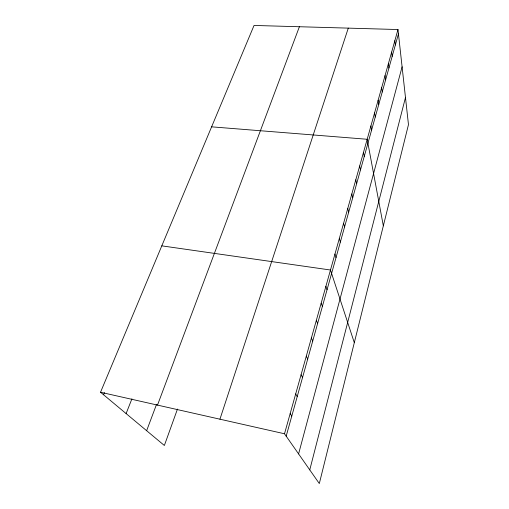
<?xml version="1.0" encoding="UTF-8"?>
<svg xmlns="http://www.w3.org/2000/svg" width="509" height="509" viewBox="0 0 509 509"><rect width="100%" height="100%" fill="white"/><g stroke="black" fill="none" stroke-linecap="round" stroke-linejoin="round"><path stroke-width="0.76" d="M309.765 469.89L405.482 97.537M298.592 453.913L402.097 66.819M286.179 436.156L398.458 33.868M397.981 29.535L408.472 124.641L319.315 483.55L284.506 433.77L397.981 29.535L254.042 25.45L100.528 392.242L164.362 445.483L177.482 409.039M219.939 419.193L348.283 28.122M146.637 430.697L156.479 404.521M157.504 405.1L299.394 26.735M126.105 413.575L131.92 398.846M103.537 394.755L104.428 392.617M211.61 126.836L367.18 139.269L383.334 225.85M161.792 245.853L330.475 270.012L354.309 342.684M100.528 392.242L284.506 433.77M290.181 413.562L291.778 416.088M295.697 393.902L297.224 396.568M301.067 374.777L302.531 377.57M306.297 356.154L307.69 359.068M311.387 338.021L312.723 341.049M316.344 320.358L317.622 323.495M321.173 303.148L322.401 306.38M325.881 286.37L327.052 289.697M334.954 254.055L336.029 257.554M339.325 238.486L340.349 242.061M343.594 223.292L344.574 226.938M347.755 208.455L348.69 212.17M351.821 193.967L352.718 197.753M355.791 179.817L356.65 183.66M359.678 165.991L360.493 169.891M363.471 152.477L364.253 156.428M370.915 125.958L371.627 130.011M374.56 112.953L375.241 117.051M378.13 100.241L378.779 104.377M381.623 87.809L382.24 91.983M385.039 75.644L385.625 79.856M388.38 63.74L388.933 67.99M391.644 52.096L392.178 56.378M394.844 40.695L395.353 45.002"/></g></svg>
